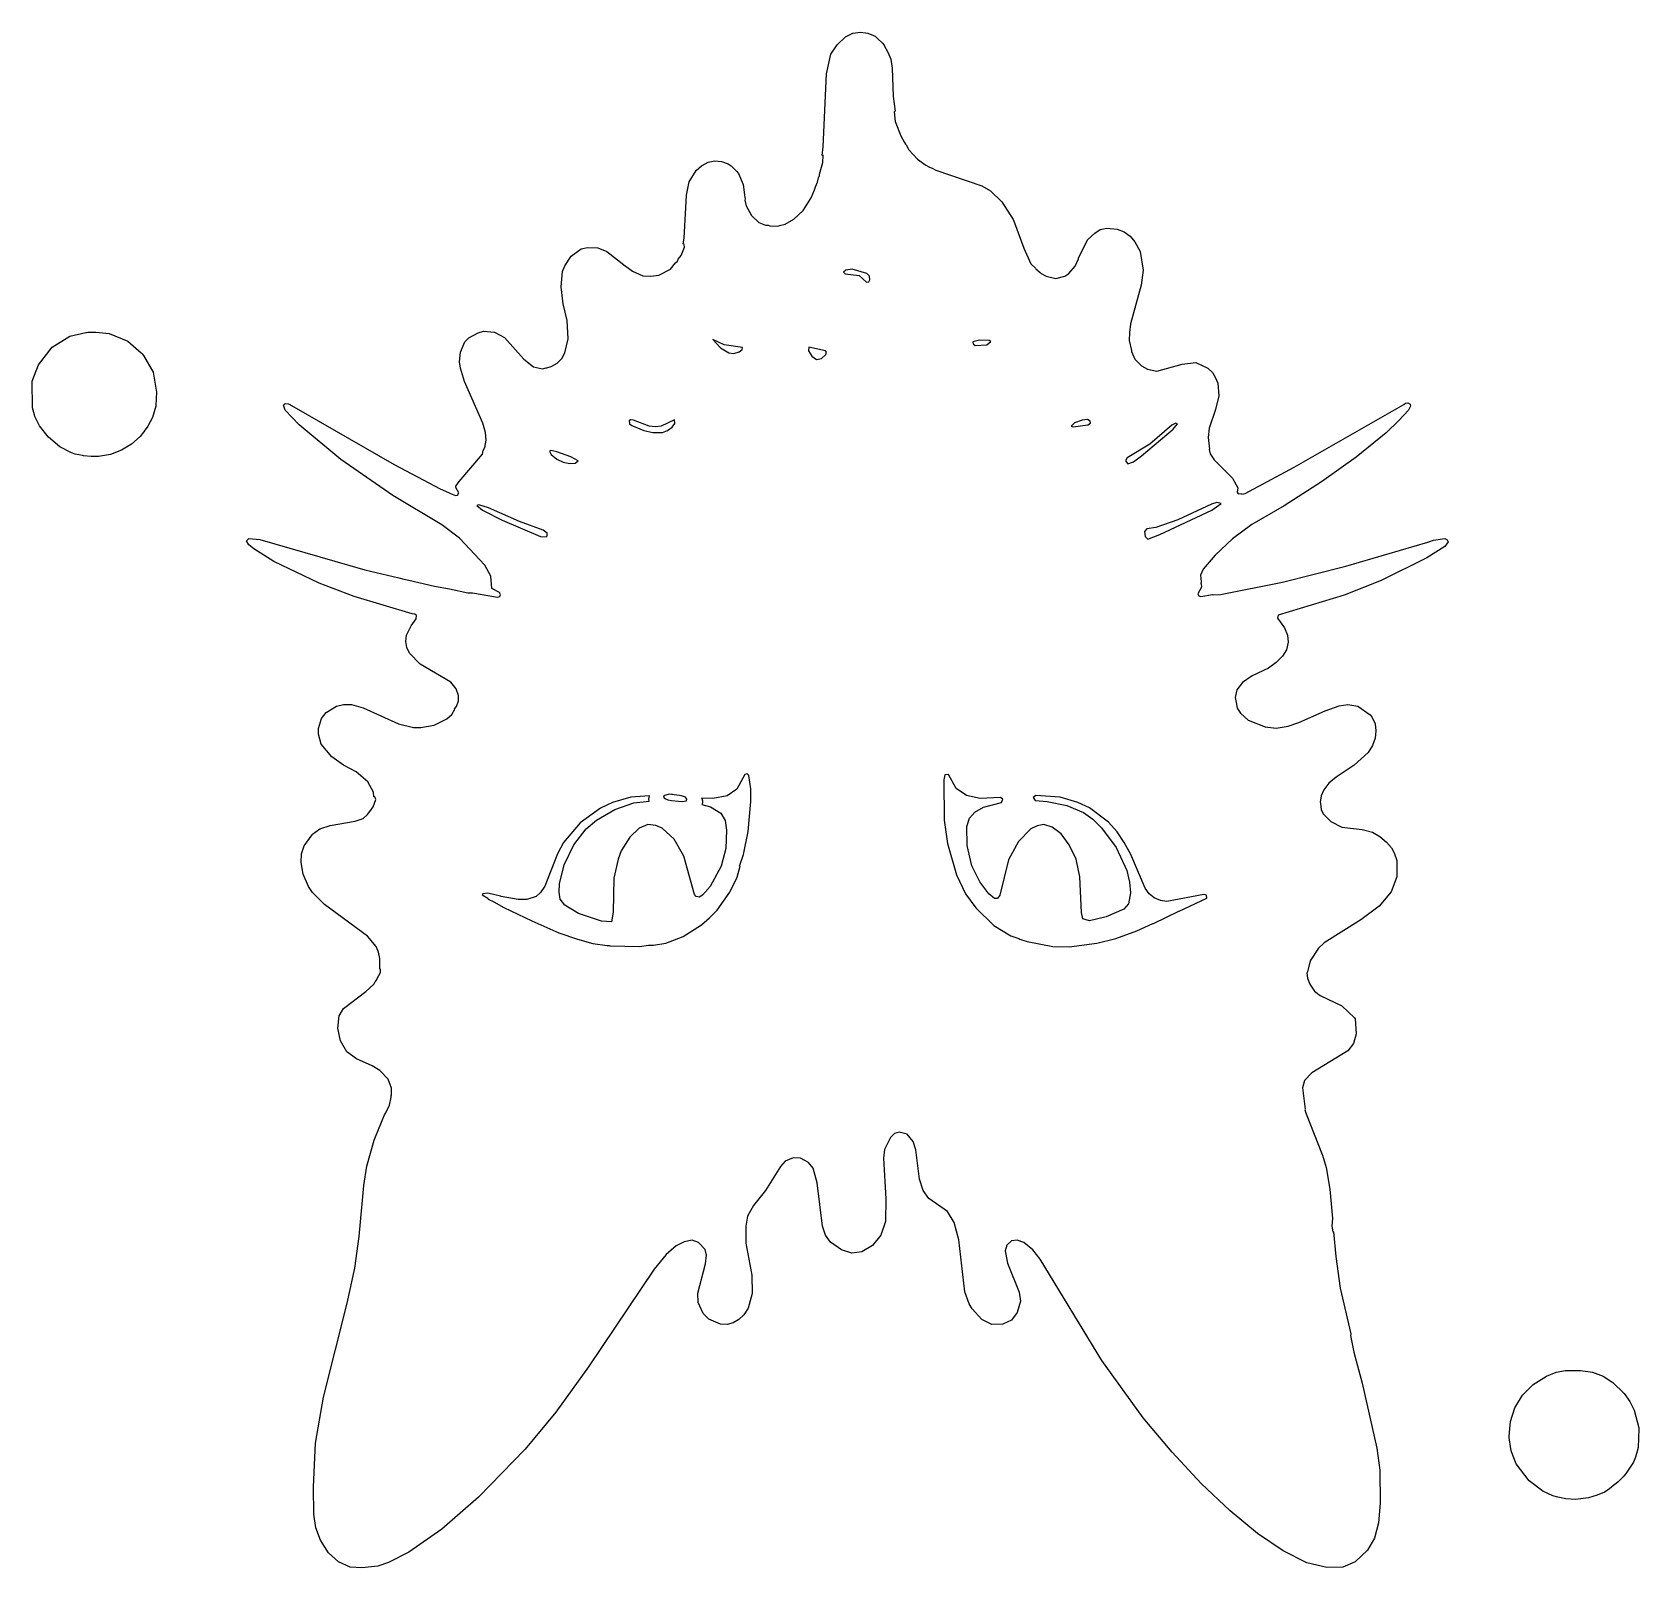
# Model space of a CAD drawing. Header units: millimetres. Extents: x 27 to 270, y 45 to 278.
import ezdxf

# ---------------------------------------------------------------- set-up
doc = ezdxf.new("R2010")
doc.units = ezdxf.units.MM
doc.layers.add('CUT', color=7, linetype='CONTINUOUS')

msp = doc.modelspace()

# ---------------------------------------------------------------- linework, layer by layer
at = {"layer": 'CUT'}
for points in [[(80.1209, 114.2695), (80.6476, 115.44), (80.9109, 116.669), (80.8913, 116.8654), (80.931, 117.0195), (80.9627, 118.0234), (80.4703, 119.3608), (79.181, 120.6809), (78.0486, 121.3915), (75.6434, 122.4643), (74.2002, 123.5233), (73.2244, 125.1678), (72.8012, 127.1032), (73.0163, 128.9653), (73.6682, 130.089), (77.0776, 132.646), (78.2774, 133.758), (78.4783, 134.1184), (78.6795, 134.3623), (78.7599, 134.6237), (79.2723, 135.543), (79.3015, 136.0112), (79.2096, 136.1542), (79.1827, 137.6784), (78.9703, 138.6429), (78.6228, 139.4565), (77.2961, 141.0532), (70.783, 145.8467), (68.9982, 147.6639), (68.3684, 148.5713), (67.5782, 150.4446), (67.2731, 152.2135), (67.3289, 153.4945), (67.7198, 154.7471), (68.912, 156.4107), (69.0054, 156.5176), (70.1133, 157.2846), (71.6642, 157.8113), (75.4682, 158.4551), (76.668, 158.8647), (77.341, 159.45), (77.6368, 159.8682), (77.6522, 159.8794), (77.669, 159.9138), (78.1896, 160.6497), (78.57, 161.7324), (78.4529, 162.1421), (78.2552, 162.1668), (78.2412, 162.8347), (77.3549, 164.4339), (75.6105, 165.9287), (73.6838, 166.9713), (71.9212, 168.205), (70.3061, 170.1257), (69.8801, 171.631), (69.911, 172.5277), (70.365, 174.028), (71.0451, 174.9048), (72.6298, 175.8952), (73.6832, 176.1293), (74.883, 176.1293), (76.668, 175.6318), (82.0229, 173.2324), (84.3053, 172.6764), (85.388, 172.6471), (87.4364, 173.0275), (89.3384, 173.9639), (90.0699, 174.6077), (90.5381, 175.4563), (90.5103, 175.484), (90.7969, 175.8604), (91.0894, 176.7182), (91.0938, 177.5121), (90.7448, 178.5179), (89.958, 179.5178), (85.2775, 182.242), (83.6589, 183.9207), (83.2597, 184.7786), (83.1051, 185.6832), (83.2185, 186.6246), (83.9254, 188.0469), (84.6857, 189.0923), (84.7443, 189.619), (84.4809, 189.8239), (84.1005, 189.8824), (84.0922, 189.8783), (75.2901, 192.5201), (69.9959, 194.5202), (63.1241, 197.8109), (60.0856, 199.7311), (59.3327, 200.3384), (58.9952, 200.9344), (59.3441, 201.2997), (61.011, 201.1161), (76.8927, 196.5534), (82.0655, 195.3209), (82.8365, 195.1186), (83.6022, 194.9548), (87.4443, 194.0394), (89.7255, 193.645), (92.5132, 193.0487), (93.2244, 193.04), (97.0272, 192.3825), (97.3471, 192.4786), (97.475, 192.7871), (97.3169, 193.0813), (96.1696, 193.7178), (96.0257, 195.5805), (95.0894, 197.2653), (91.2381, 201.3214), (88.5848, 203.3689), (81.1458, 207.821), (73.2603, 213.2739), (66.9811, 218.527), (64.8513, 220.719), (64.5905, 221.4971), (64.8455, 221.7154), (65.3553, 221.6911), (65.6704, 221.5547), (65.7825, 221.456), (81.3791, 212.5019), (88.3435, 208.7856), (89.5731, 208.2709), (89.884, 208.1042), (90.6437, 207.7775), (90.9746, 207.832), (91.1384, 208.2005), (90.6994, 209.0173), (90.7048, 209.2112), (91.1819, 209.9268), (94.7518, 214.082), (94.8498, 214.6108), (95.0682, 215.0677), (95.2698, 216.1872), (95.1861, 217.3537), (94.8077, 218.7774), (92.0184, 225.0489), (91.3906, 227.101), (91.2647, 228.0241), (91.3823, 229.5237), (92.0855, 231.0547), (92.6535, 231.6728), (94.0677, 232.4513), (94.9017, 232.6685), (96.5369, 232.5494), (98.0702, 231.7485), (101.0057, 228.4334), (102.4553, 227.2941), (103.8315, 227.0002), (104.4046, 227.1559), (104.5075, 227.149), (105.1579, 227.3379), (105.2187, 227.3833), (106.0487, 227.8498), (106.7336, 228.5356), (107.2002, 229.3853), (107.7351, 231.5386), (107.5691, 234.331), (106.9804, 236.8474), (106.6565, 239.4057), (106.8657, 241.7456), (107.1882, 242.573), (108.1831, 244.0755), (109.7047, 245.1875), (110.6703, 245.363), (112.192, 245.3045), (113.5965, 244.7485), (116.37, 242.6054), (116.5588, 242.4402), (116.651, 242.3882), (117.4591, 241.7638), (119.01, 241.0908), (120.239, 241.003), (121.468, 241.1786), (122.2802, 241.5982), (122.369, 241.624), (122.4238, 241.6724), (123.2237, 242.0857), (123.9776, 243.0452), (124.2597, 243.2944), (124.3986, 243.5811), (124.8331, 244.134), (125.3306, 245.3923), (125.3013, 245.802), (125.1235, 245.9007), (125.2688, 246.7967), (125.6209, 253.2685), (126.0523, 255.3347), (127.1155, 257.0093), (127.9284, 257.7381), (128.004, 257.7913), (128.9005, 258.2676), (129.9247, 258.4724), (130.9489, 258.4139), (131.9438, 258.0627), (132.3983, 257.7294), (133.2446, 256.8832), (133.4978, 256.5625), (134.2466, 254.9194), (134.4702, 252.9478), (134.535, 252.7564), (134.4603, 252.5322), (134.6651, 251.6836), (135.5137, 250.2205), (136.5964, 249.1671), (137.6206, 248.7574), (138.0362, 248.7302), (138.244, 248.6447), (139.485, 248.615), (139.7415, 248.716), (140.576, 248.9037), (141.9221, 249.6353), (143.3267, 250.9813), (144.5264, 252.8834), (145.0224, 254.1158), (145.1006, 254.2701), (145.1902, 254.5328), (145.492, 255.2828), (145.6587, 255.9062), (145.7896, 256.29), (145.8149, 256.4907), (146.2821, 258.2383), (146.3406, 259.3502), (146.1717, 259.3165), (146.3354, 260.6134), (146.8333, 271.6783), (147.49, 274.6595), (147.5111, 274.6542), (148.4475, 276.0588), (149.7058, 277.2586), (150.8177, 277.8145), (151.9882, 277.9901), (153.1294, 277.8438), (154.2121, 277.3756), (154.6007, 277.0478), (155.3539, 276.2964), (155.5697, 275.9927), (155.5853, 275.9708), (155.5857, 275.9702), (156.1506, 274.9505), (156.5873, 273.8734), (156.8214, 272.5519), (156.9682, 268.2181), (157.231, 266.0195), (157.109, 265.9342), (157.2553, 264.4711), (158.1039, 262.2764), (158.6869, 261.2633), (158.7976, 261.0165), (158.8975, 260.8971), (159.3329, 260.1403), (160.6205, 258.765), (161.908, 257.8286), (162.4467, 257.5593), (162.6819, 257.4148), (162.8437, 257.3608), (163.4296, 257.0678), (170.3647, 254.7269), (171.6815, 253.9368), (173.4079, 252.2981), (175.1158, 249.594), (175.3201, 249.0953), (176.7438, 245.246), (177.8265, 242.905), (178.4992, 242.2577), (178.5746, 242.1401), (179.2108, 241.5552), (179.2555, 241.53), (179.3774, 241.4127), (180.1089, 241.003), (181.572, 240.6811), (182.9473, 241.003), (183.5618, 241.4127), (184.4982, 242.5246), (185.0249, 243.6658), (185.0116, 243.7722), (186.2149, 246.2041), (186.4588, 246.5628), (187.4829, 247.5577), (188.3315, 248.1137), (189.2972, 248.2892), (190.8773, 248.1429), (191.9307, 247.7333), (192.8671, 247.0602), (193.5475, 246.249), (194.3896, 244.7623), (194.8029, 241.9563), (194.5041, 239.6631), (192.9032, 233.7864), (192.7282, 232.492), (192.7014, 231.2974), (193.0667, 229.7841), (193.072, 229.6201), (193.5694, 228.4496), (194.5643, 227.4255), (195.4714, 226.9573), (196.876, 226.6354), (200.7093, 227.7181), (202.8162, 227.9229), (204.6012, 227.0743), (205.3034, 226.4306), (205.7389, 225.718), (206.1203, 224.817), (206.2742, 222.9177), (205.8006, 220.823), (204.8353, 217.986), (204.6661, 216.599), (204.8557, 214.8252), (204.8353, 214.7843), (204.9816, 214.1113), (205.5961, 213.2042), (208.3467, 210.4243), (209.1827, 208.9786), (209.076, 208.3259), (209.231, 208.0335), (209.6942, 208.0941), (209.7513, 207.9955), (210.278, 208.0833), (217.7105, 212.0922), (234.3313, 221.5731), (234.587, 221.7606), (234.8916, 221.8408), (235.265, 221.6299), (235.3235, 221.3434), (235.0171, 220.7189), (233.5746, 219.1445), (231.6252, 217.3136), (227.0789, 213.5892), (221.8617, 209.8672), (216.1856, 206.2392), (211.2871, 203.4225), (208.3608, 201.2473), (205.7405, 198.7427), (203.902, 196.6456), (203.5185, 195.708), (203.5843, 194.7103), (203.577, 194.4765), (203.6023, 194.4375), (203.6369, 193.9135), (203.1066, 192.9059), (203.2309, 192.5987), (203.5467, 192.4984), (205.3185, 192.8076), (205.4205, 192.7501), (206.5617, 192.7793), (215.9255, 194.6521), (225.5234, 197.0808), (237.9598, 200.7386), (238.809, 201.0503), (240.5249, 201.2689), (240.886, 201.093), (241.0042, 200.775), (240.5303, 200.0638), (237.8063, 198.336), (230.8998, 194.9264), (225.2952, 192.6967), (215.2897, 189.675), (215.1472, 189.2029), (216.2493, 187.7695), (216.6829, 186.6621), (216.777, 185.5556), (216.5109, 184.4418), (215.9163, 183.4352), (214.9848, 182.4775), (213.8066, 181.6542), (211.322, 180.4963), (209.8794, 179.4723), (209.0065, 178.3773), (208.7367, 177.1985), (208.9746, 176.1816), (208.9612, 176.1586), (209.0782, 175.6026), (209.5757, 174.8418), (210.7169, 173.7591), (213.292, 172.7642), (214.9891, 172.5593), (216.8034, 172.8812), (218.4128, 173.4079), (222.3924, 175.1929), (224.5039, 175.9228), (225.8211, 176.1434), (227.3377, 175.8952), (229.2059, 174.5979), (229.4486, 174.2761), (229.9462, 173.1939), (230.0928, 172.1441), (229.9701, 171.0489), (229.574, 169.9511), (228.9089, 168.8919), (226.8038, 166.9301), (224.0338, 165.1489), (222.9554, 164.219), (222.1728, 163.216), (221.7757, 162.2997), (221.6479, 161.3252), (221.6685, 161.2285), (221.6609, 161.2057), (221.7779, 160.2401), (222.0998, 159.567), (223.241, 158.3966), (224.9089, 157.5772), (227.9814, 157.1968), (229.5616, 156.7871), (230.6735, 156.1434), (231.6977, 155.2655), (232.4585, 154.4169), (232.8389, 153.6561), (232.8455, 153.6552), (233.2726, 152.5217), (233.2495, 150.0474), (232.3746, 147.7543), (230.5714, 145.5914), (227.8147, 143.5099), (222.2315, 140.0323), (221.3938, 139.247), (220.1163, 137.3034), (219.7176, 135.651), (219.6125, 135.4259), (219.7003, 134.6944), (220.0515, 133.7873), (220.783, 132.7046), (221.6316, 132.0315), (224.9382, 130.5099), (226.811, 128.6957), (226.8265, 128.6875), (226.9301, 128.4971), (227.1087, 126.2377), (226.7055, 124.798), (225.8282, 123.6712), (220.3822, 120.3343), (219.2742, 119.1894), (218.9465, 118.0453), (219.368, 114.8339), (219.3199, 114.7377), (219.4955, 114.1525), (221.9535, 107.9782), (222.0046, 107.8709), (222.5408, 105.994), (223.099, 102.7283), (223.4931, 98.291), (223.4166, 97.0928), (223.5629, 96.2735), (223.674, 96.2539), (224.0051, 92.5255), (224.6778, 87.7007), (226.2629, 80.8006), (226.255, 80.5305), (226.7232, 78.014), (227.9829, 73.3137), (230.2379, 63.4975), (230.6491, 60.1726), (230.737, 55.1315), (230.473, 52.1578), (229.852, 49.867), (228.8033, 48.0185), (226.9375, 46.2541), (225.0657, 45.4517), (222.6235, 45.3849), (219.599, 46.127), (216.0315, 47.9125), (212.1264, 50.5574), (207.9834, 54.0002), (203.5949, 58.153), (199.1991, 62.872), (194.8311, 68.0912), (188.5639, 76.79), (179.1989, 92.0951), (178.096, 93.542), (176.7336, 94.6522), (175.7341, 95.005), (174.893, 94.8857), (174.1614, 94.2189), (173.9141, 93.3916), (174.2747, 91.5286), (176.0454, 87.1383), (176.22, 85.7676), (175.7506, 84.0172), (174.8536, 82.8819), (173.5857, 82.2836), (171.8758, 82.1978), (170.3607, 82.9587), (168.8925, 84.5858), (168.439, 85.351), (167.8263, 87.1598), (166.882, 95.056), (166.1821, 97.6752), (165.1765, 99.347), (162.37, 101.3121), (161.4716, 102.5043), (160.9385, 104.2385), (160.3873, 108.6561), (160.0035, 109.9633), (159.0917, 111.0447), (157.8539, 111.3677), (157.1351, 111.1359), (156.5305, 110.561), (155.6379, 108.7442), (155.4764, 107.431), (155.8264, 101.2494), (155.7683, 97.8237), (155.1029, 95.7424), (153.8274, 94.1941), (152.1783, 93.2096), (150.6635, 93.0205), (149.1311, 93.5467), (147.4342, 94.7085), (146.6983, 95.7648), (146.2218, 97.1143), (145.457, 103.691), (144.8379, 105.8845), (144.1258, 106.7344), (142.8952, 107.4205), (141.7874, 107.4545), (140.6036, 106.9707), (139.9068, 106.1716), (137.5921, 102.5096), (135.7832, 100.264), (134.8974, 98.6117), (134.6395, 97.1396), (134.6398, 94.5229), (135.5185, 89.7008), (135.5772, 86.9035), (134.9674, 84.676), (134.3285, 83.7035), (133.5871, 82.9891), (132.7046, 82.4766), (131.8022, 82.2323), (130.7892, 82.2568), (129.007, 83.0372), (128.1805, 83.8827), (127.4149, 85.5525), (127.3447, 86.9607), (128.5227, 91.4208), (128.6862, 92.7082), (128.4669, 93.5844), (127.4798, 94.6178), (126.5128, 94.9797), (125.3001, 94.7355), (124.0876, 94.118), (122.5746, 92.8389), (120.7252, 90.583), (110.787, 75.7918), (105.8281, 68.9553), (101.195, 63.3553), (94.1399, 56.0661), (88.5647, 51.1945), (83.5779, 47.7441), (80.5097, 46.1661), (78.8746, 45.5987), (76.4485, 45.3532), (74.6862, 45.4763), (72.9375, 46.2764), (71.3963, 47.6404), (70.1943, 49.5259), (69.4789, 51.3965), (69.2021, 53.4733), (69.1428, 57.6413), (69.4357, 64.2445), (70.6678, 71.2343), (74.2391, 85.4328), (75.3773, 90.7436), (76.0491, 95.5593), (76.7534, 103.271), (77.2256, 106.1871), (78.3516, 110.1277), (78.5407, 110.6411), (78.542, 110.6501), (79.888, 113.9978)], [(149.6765, 241.3542), (151.7834, 241.1493), (152.8953, 240.1252), (153.2465, 240.1544), (153.422, 240.4763), (153.3635, 241.003), (152.9831, 241.4127), (150.7299, 242.0857), (149.7935, 241.9394), (149.4424, 241.6175)], [(34.9665, 232.5172), (35.2687, 232.5231), (36.1825, 232.5411), (38.2, 232.3419), (40.9997, 231.1966), (43.0351, 229.414), (43.0745, 229.3701), (43.0979, 229.3441), (43.1644, 229.2701), (43.3901, 229.0189), (44.8579, 226.4837), (45.3649, 223.4684), (45.2512, 221.4292), (45.2412, 221.3277), (44.733, 219.6233), (44.0593, 218.277), (43.51, 217.5237), (43.4648, 217.4619), (43.4198, 217.4001), (43.4026, 217.3765), (42.8759, 216.7176), (41.5604, 215.5519), (40.0645, 214.6543), (38.3904, 214.0265), (36.5685, 213.6979), (35.4533, 213.7144), (34.3019, 213.8046), (34.1265, 213.8353), (33.0454, 214.0837), (32.4535, 214.2804), (30.7173, 215.1833), (29.0078, 216.6458), (27.6359, 218.3704), (26.9412, 219.7794), (26.8749, 220.006), (26.5672, 221.0873), (26.5149, 225.1342), (26.5157, 225.1413), (27.4773, 227.5957), (29.5612, 230.2692), (32.215, 231.9571), (34.6542, 232.511), (34.7661, 232.5132)], [(133.6117, 229.5616), (134.0799, 229.9127), (134.1091, 230.2054), (131.3293, 230.6443), (129.6321, 231.4051), (130.7733, 230.1761), (132.0315, 229.4153), (132.8216, 229.3275)], [(170.0135, 231.3173), (169.0186, 231.054), (169.0479, 230.7906), (169.3698, 230.5272), (171.1255, 230.615), (171.7693, 231.1125), (171.5059, 231.288)], [(146.8674, 229.5031), (146.721, 229.7372), (144.1753, 230.2639), (144.146, 229.7079), (144.6142, 228.9178), (145.3457, 228.4204), (146.0773, 228.5374), (146.7503, 229.1519)], [(123.8675, 218.7054), (123.8382, 219.2614), (121.8191, 218.325), (120.9413, 218.1787), (120.0049, 218.325), (117.6054, 219.2321), (117.1372, 219.2614), (116.9324, 219.0858), (117.0202, 218.6762), (117.3713, 218.4128), (119.1563, 217.652), (120.5609, 217.3301), (122.024, 217.3594), (122.7555, 217.6227), (123.4578, 218.1494)], [(186.8392, 218.7639), (186.8099, 219.0566), (186.4002, 219.3199), (185.5809, 219.2321), (184.4397, 218.8225), (183.913, 218.325), (184.2056, 218.208), (186.4588, 218.5006)], [(192.3989, 213.5261), (192.1648, 213.0579), (192.4867, 212.6189), (193.3646, 212.9116), (194.5643, 213.7894), (199.3633, 217.8276), (200.007, 218.6469), (199.7729, 218.7347), (199.1584, 218.4713), (195.8518, 215.5744)], [(106.0177, 213.3212), (106.9541, 212.853), (107.949, 212.6482), (108.7683, 212.7067), (109.2072, 213.0286), (108.1245, 213.6431), (106.0177, 214.4332), (105.0813, 214.638), (104.8765, 214.521), (105.1398, 214.0235)], [(94.1959, 206.3861), (93.9032, 206.2691), (94.7518, 205.5961), (97.7073, 204.0744), (103.5304, 201.5872), (104.379, 201.5287), (104.5546, 201.675), (104.5253, 202.0846), (103.9401, 202.5236), (100.3409, 203.8403), (95.6297, 205.9179)], [(195.3836, 202.7284), (195.0325, 202.348), (195.1203, 201.5872), (195.53, 201.2068), (197.3442, 201.8798), (205.2449, 205.5961), (206.6202, 206.5617), (206.0057, 206.7373), (205.1864, 206.5032), (200.0948, 204.1037), (196.7297, 202.9332)], [(131.6222, 154.3431), (130.9016, 151.629), (129.2262, 148.5726), (128.0916, 147.2542), (127.5844, 146.9411), (127.0873, 147.0443), (126.8756, 147.3757), (125.2322, 153.1441), (123.7793, 155.7497), (121.9754, 157.3919), (120.9838, 157.8132), (119.7781, 157.9527), (118.4658, 157.4175), (117.0656, 156.0666), (115.7596, 153.9702), (115.266, 152.7011), (114.6523, 149.8146), (114.537, 144.6828), (114.2561, 143.1942), (112.7741, 143.3309), (109.2737, 144.4787), (107.2187, 145.7264), (106.5299, 146.6624), (106.3357, 147.7319), (106.3928, 148.9704), (107.1318, 151.8675), (108.5727, 154.8671), (110.4462, 157.2967), (111.9977, 158.6067), (114.7806, 160.2472), (117.6606, 161.2601), (119.9856, 161.484), (119.9683, 161.5501), (119.9498, 161.6667), (119.9428, 161.7845), (119.9474, 161.9025), (119.9636, 162.0194), (119.9912, 162.1342), (120.0299, 162.2457), (120.0477, 162.284), (117.1941, 162.0835), (114.4283, 161.281), (112.5935, 160.4223), (109.5176, 158.2009), (107.0305, 155.2162), (106.1117, 153.5176), (104.1624, 148.6284), (103.5492, 147.6456), (102.8922, 147.0301), (101.4668, 146.6033), (100.1308, 146.5991), (97.5693, 147.0562), (97.4732, 147.1014), (95.5712, 147.5696), (94.7811, 147.4819), (94.664, 147.3063), (95.5451, 146.7917), (95.6076, 146.6561), (96.4713, 146.2507), (97.9706, 145.375), (102.2136, 143.3559), (106.281, 141.5709), (109.1194, 140.576), (111.4604, 139.9323), (113.6258, 139.6104), (113.9094, 139.6128), (114.0798, 139.5833), (118.5016, 139.468), (119.8631, 139.6624), (120.6487, 139.6689), (122.4922, 139.9615), (125.155, 141.015), (127.9056, 142.7414), (129.1346, 143.8241), (130.2758, 144.9946), (132.2071, 147.7159), (133.3191, 149.9984), (133.7873, 151.637), (133.6901, 151.6492), (134.2616, 153.4087), (134.9867, 156.8959), (135.3918, 161.4265), (135.39, 163.3504), (135.1103, 165.3973), (134.8181, 165.6222), (134.4968, 165.5296), (133.269, 163.3183), (131.7873, 162.299), (129.6193, 161.8738), (127.935, 161.9513), (127.9912, 161.7891), (128.0244, 161.676), (128.0462, 161.5602), (128.0566, 161.4429), (128.0555, 161.325), (128.0428, 161.2078), (128.0186, 161.0925), (127.9833, 160.9801), (127.9794, 160.971), (129.2745, 160.6192), (130.8549, 159.6931), (131.5009, 158.5717), (131.7147, 157.0788)], [(193.8498, 141.8565), (196.2787, 142.9875), (196.3636, 142.9639), (200.2464, 144.8154), (200.2546, 144.839), (204.4776, 146.8055), (204.4188, 147.2377), (204.0024, 147.3619), (198.4312, 146.2775), (197.4232, 146.4266), (196.4683, 146.8674), (195.7205, 147.4344), (195.109, 148.2937), (192.9484, 153.4305), (191.9654, 155.2562), (190.8729, 156.8698), (189.5697, 158.3214), (186.6705, 160.4814), (184.9241, 161.3108), (182.259, 162.0777), (178.5725, 162.3417), (178.1791, 162.0264), (178.4433, 161.5807), (180.2704, 161.4402), (183.277, 160.8273), (185.7829, 159.759), (187.2071, 158.7625), (188.5279, 157.4702), (190.7555, 154.4512), (192.3262, 150.9939), (192.7519, 149.2423), (192.8993, 147.6018), (192.6196, 145.9634), (191.9112, 145.1597), (189.1986, 143.9508), (186.6991, 143.3831), (185.6682, 143.675), (185.4588, 144.6099), (185.223, 150.0272), (184.6485, 152.6849), (183.6305, 154.8579), (182.4145, 156.5229), (181.0592, 157.568), (179.781, 157.9464), (178.7537, 157.7741), (177.7989, 157.2825), (175.9314, 155.4074), (174.4451, 152.6209), (173.0989, 147.272), (172.7331, 146.7512), (172.3018, 146.7625), (171.4593, 147.4381), (170.0802, 149.2573), (168.8855, 151.6977), (168.1695, 154.7831), (168.1061, 157.6361), (168.5151, 158.9105), (169.3266, 159.8476), (170.6283, 160.5882), (173.3764, 161.3098), (173.5862, 161.8198), (173.2247, 162.059), (170.1481, 161.9067), (168.0606, 162.3584), (166.4967, 163.4029), (165.3221, 165.5117), (164.7701, 165.4816), (164.6032, 164.7407), (164.6927, 158.6123), (165.1594, 155.0924), (166.5556, 150.3563), (167.9204, 147.458), (169.4787, 145.3565), (172.2039, 142.6627), (174.7962, 141.0967), (175.964, 140.6743), (176.1315, 140.5916), (176.6003, 140.4442), (177.2246, 140.2185), (181.1376, 139.4672), (183.6221, 139.4384), (187.8108, 139.9899), (190.6587, 140.7151)], [(125.6817, 161.7909), (125.4769, 162.0836), (124.8916, 162.3177), (124.5722, 162.3576), (123.7933, 162.455), (123.5267, 162.4883), (123.4208, 162.5015), (123.3537, 162.5099), (123.0189, 162.5518), (122.1703, 162.2884), (122.2581, 161.9665), (122.814, 161.6739), (123.3713, 161.6145), (124.4467, 161.4997), (125.0087, 161.4398), (125.6232, 161.5568)], [(250.5765, 63.1466), (250.5112, 63.4), (250.2813, 65.0784), (250.2905, 65.5342), (250.2926, 65.6339), (250.2938, 65.6949), (250.2976, 65.8823), (250.4547, 67.5226), (251.1297, 69.5829), (252.3094, 71.53), (253.9241, 73.1449), (255.924, 74.3826), (257.3999, 74.9994), (258.8188, 75.2391), (261.0725, 75.2376), (262.8962, 74.973), (264.4828, 74.408), (265.9934, 73.4529), (267.6863, 71.7893), (268.5558, 70.548), (269.2085, 69.2639), (269.9036, 66.5599), (269.9138, 66.4206), (269.8014, 63.6035), (269.4176, 62.142), (269.098, 61.3692), (268.9124, 61.0382), (268.012, 59.7155), (267.6286, 59.257), (267.603, 59.2263), (267.5756, 59.1936), (267.5728, 59.1902), (266.7815, 58.3869), (266.2252, 57.9367), (266.213, 57.9269), (266.1969, 57.9139), (265.4243, 57.2887), (264.7228, 56.8121), (263.6095, 56.3824), (262.3079, 55.9544), (260.3305, 55.7119), (258.8582, 55.8055), (257.6264, 56.0598), (256.8892, 56.2586), (255.3625, 56.9816), (253.3153, 58.5286), (251.3373, 61.0948), (250.6338, 62.9238), (250.6288, 62.9431), (250.6206, 62.975)]]:
    msp.add_lwpolyline(points, close=True, dxfattribs=at)

doc.saveas('drawing.dxf')
